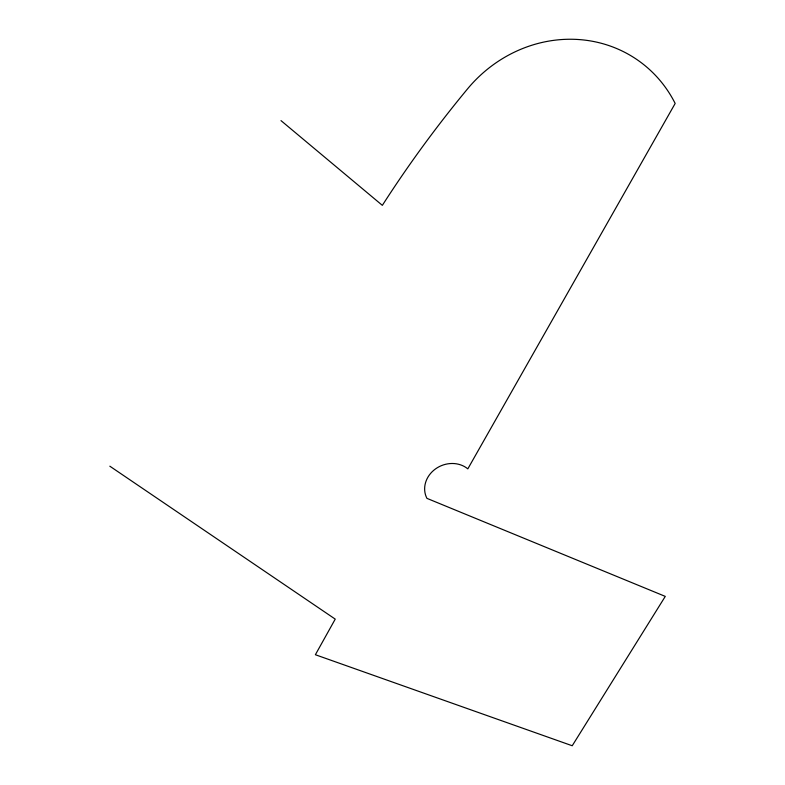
<?xml version="1.0" encoding="UTF-8"?>
<svg xmlns="http://www.w3.org/2000/svg" width="785" height="785" viewBox="0 0 785 785"><rect width="100%" height="100%" fill="white"/><g stroke="black" fill="none" stroke-linecap="round" stroke-linejoin="round"><path stroke-width="1.18" d="M109.831 466.192L335.234 619.12L315.384 654.729L572.226 745.75L665.278 596.394L426.932 498.357A25.777 22.834 -23.5 0 1 435.479 468.939A25.777 22.834 -23.5 0 1 467.821 468.871L675.169 103.453A132.106 123.206 -53.3 0 0 467.497 88.941A928.724 690.309 -42.4 0 0 382.344 205.356L280.991 120.615"/></g></svg>
